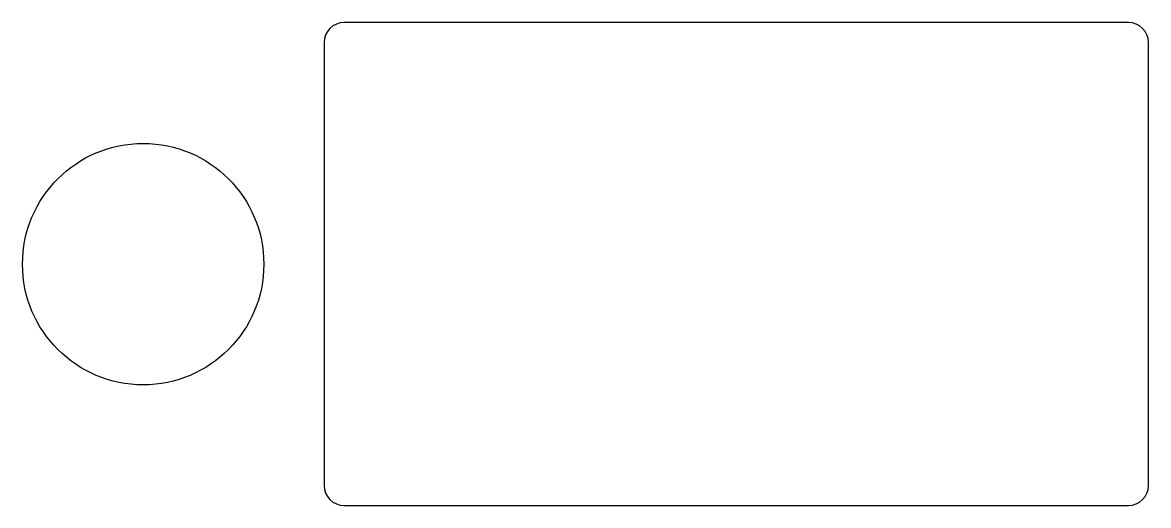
# Model space of a CAD drawing. Header units: millimetres. Extents: x -15 to 41, y -24 to 0.
import ezdxf

# ---------------------------------------------------------------- set-up
doc = ezdxf.new("R2010")
doc.units = ezdxf.units.MM

msp = doc.modelspace()

# ---------------------------------------------------------------- linework, layer by layer
at = {"color": 7, "linetype": 'Continuous', "lineweight": 25}
for p, q in [((40, 0), (1, 0)), ((0, -1), (0, -23)), ((41, -23), (41, -1)), ((1, -24), (40, -24))]:
    msp.add_line(p, q, dxfattribs=at)
msp.add_circle((-8.997, -12.007), 6, dxfattribs=at)
for centre, start, end in [((1, -1), 90, 180), ((40, -1), 0, 90), ((1, -23), 180, 270), ((40, -23), 270, 0)]:
    msp.add_arc(centre, 1, start, end, dxfattribs=at)

doc.saveas('drawing.dxf')
